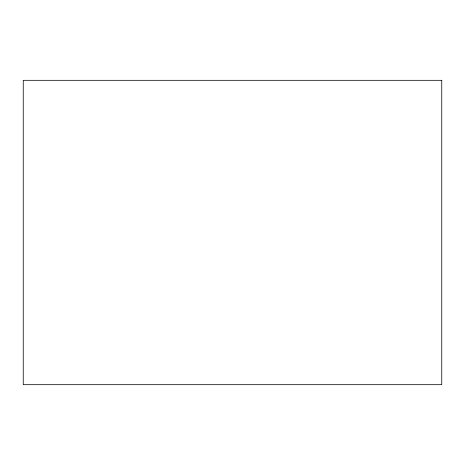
<?xml version="1.0" encoding="UTF-8"?>
<svg xmlns="http://www.w3.org/2000/svg" width="465" height="465" viewBox="0 0 465 465"><rect width="100%" height="100%" fill="white"/><g stroke="black" fill="none" stroke-linecap="round" stroke-linejoin="round"><path stroke-width="0.7" d="M441.75 80.317L23.25 80.317L23.25 384.683L441.75 384.683L441.75 80.317"/></g></svg>
